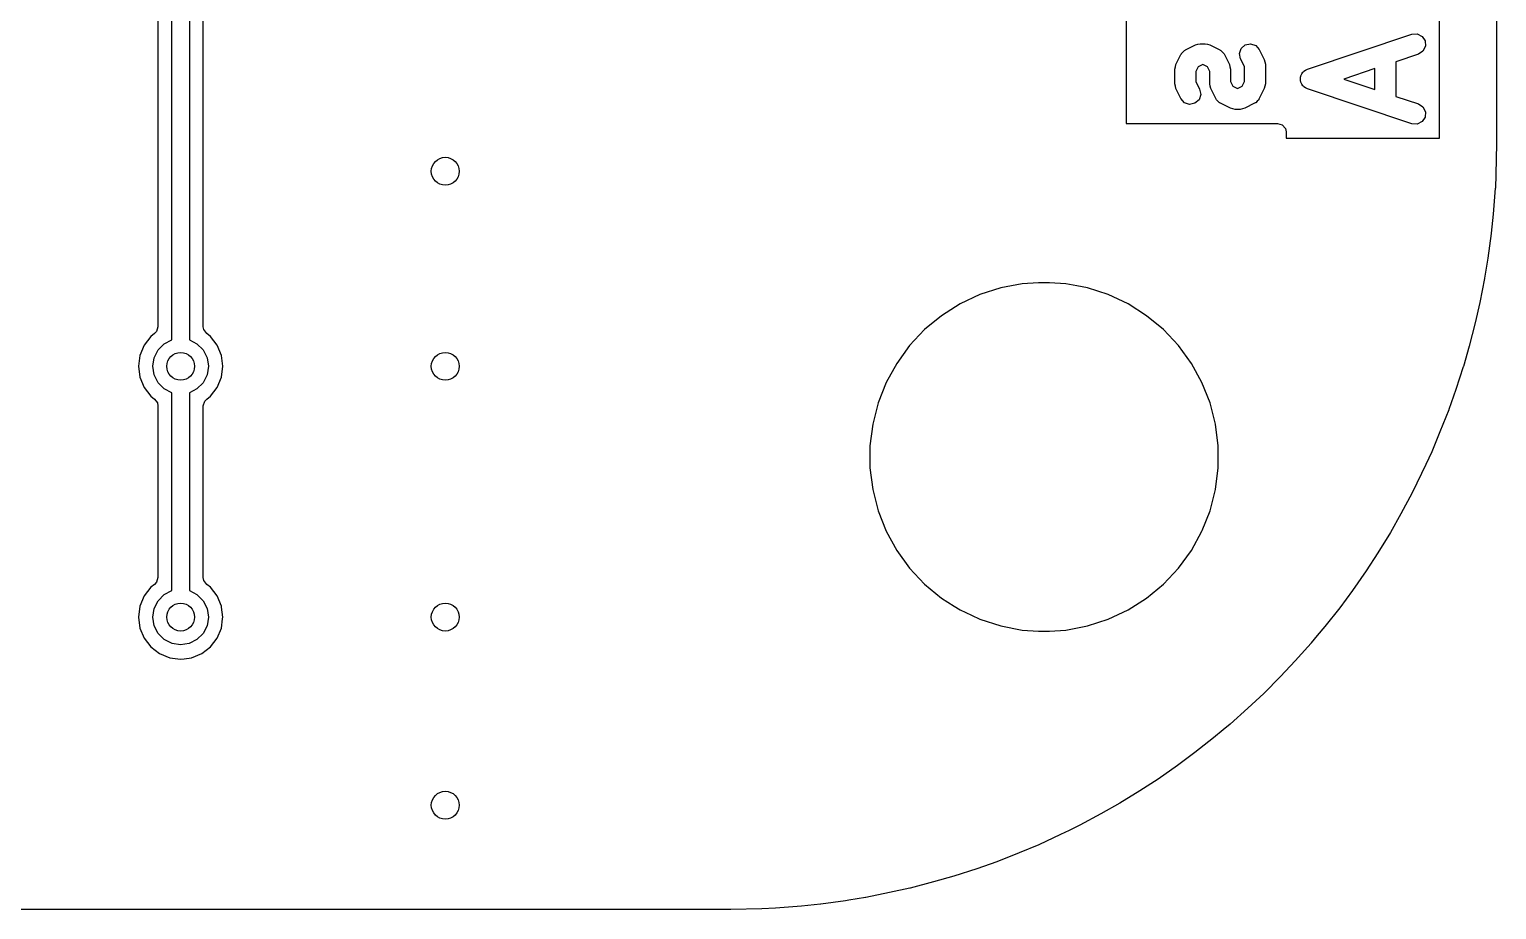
# Model space of a CAD drawing. Extents: x 0.4 to 10.6, y -8.1 to -0.4.
# Drawn here: x 7.064 to 7.894, y -3.445 to -2.947 of the extents above; entities that cross this region are included whole.
import ezdxf

# ---------------------------------------------------------------- set-up
doc = ezdxf.new("R2010")
doc.units = 0
doc.header["$MEASUREMENT"] = 0
doc.layers.add('BLACK', color=7, linetype='CONTINUOUS')

msp = doc.modelspace()

# ---------------------------------------------------------------- linework, layer by layer
at = {"layer": 'BLACK', "linetype": 'CONTINUOUS'}
for p, q in [((7.89368, -1.7126), (7.89368, -3.01181)), ((7.14469, -3.12285), (7.14469, -2.33472)), ((7.15453, -2.33268), (7.15453, -3.12285)), ((7.13679, -2.34001), (7.13679, -3.11542)), ((7.16242, -3.11542), (7.16242, -2.64152)), ((7.68417, -2.73947), (7.68417, -3.00048)), ((7.86137, -3.0088), (7.86137, -2.74228)), ((7.78665, -2.96983), (7.8457, -2.95014)), ((7.8457, -2.95014), (7.84876, -2.94996)), ((7.84876, -2.94996), (7.85149, -2.95133)), ((7.85149, -2.95133), (7.85317, -2.95388)), ((7.71237, -2.96717), (7.71518, -2.96154)), ((7.71518, -2.96154), (7.71542, -2.96127)), ((7.71542, -2.96127), (7.71553, -2.96093)), ((7.71553, -2.96093), (7.71642, -2.96014)), ((7.71642, -2.96014), (7.71721, -2.95925)), ((7.71721, -2.95925), (7.71755, -2.95914)), ((7.71755, -2.95914), (7.71782, -2.9589)), ((7.71782, -2.9589), (7.72345, -2.95609)), ((7.72345, -2.95609), (7.72478, -2.95582)), ((7.72478, -2.95582), (7.72609, -2.95546)), ((7.72609, -2.95546), (7.7289, -2.95546)), ((7.7289, -2.95546), (7.73021, -2.95582)), ((7.73021, -2.95582), (7.73154, -2.95609)), ((7.73154, -2.95609), (7.73716, -2.9589)), ((7.73716, -2.9589), (7.73743, -2.95914)), ((7.73743, -2.95914), (7.73778, -2.95925)), ((7.73778, -2.95925), (7.73856, -2.96014)), ((7.73856, -2.96014), (7.73945, -2.96093)), ((7.73945, -2.96093), (7.73957, -2.96127)), ((7.73957, -2.96127), (7.73981, -2.96154)), ((7.73981, -2.96154), (7.74262, -2.96717)), ((7.74831, -2.96102), (7.74928, -2.95812)), ((7.74893, -2.96401), (7.74831, -2.96102)), ((7.74928, -2.95812), (7.75157, -2.95609)), ((7.75157, -2.95609), (7.75456, -2.95548)), ((7.75456, -2.95548), (7.75746, -2.95644)), ((7.75746, -2.95644), (7.75949, -2.95873)), ((7.75949, -2.95873), (7.7623, -2.96435)), ((7.84944, -2.96135), (7.8366, -2.96563)), ((7.85199, -2.95966), (7.84944, -2.96135)), ((7.85336, -2.95693), (7.85199, -2.95966)), ((7.85317, -2.95388), (7.85336, -2.95693)), ((7.71175, -2.96981), (7.7121, -2.9685)), ((7.71175, -2.97824), (7.71175, -2.96981)), ((7.7121, -2.9685), (7.71237, -2.96717)), ((7.72486, -2.96858), (7.72356, -2.9712)), ((7.72748, -2.96728), (7.72486, -2.96858)), ((7.72751, -2.96728), (7.72748, -2.96728)), ((7.73012, -2.96858), (7.72751, -2.96728)), ((7.73143, -2.9712), (7.73012, -2.96858)), ((7.74262, -2.96717), (7.74289, -2.9685)), ((7.74289, -2.9685), (7.74324, -2.96981)), ((7.74324, -2.96981), (7.74324, -2.97685)), ((7.75112, -2.96839), (7.74893, -2.96401)), ((7.75112, -2.97685), (7.75112, -2.96839)), ((7.7623, -2.96435), (7.76257, -2.96568)), ((7.76257, -2.96568), (7.76293, -2.96699)), ((7.76293, -2.96699), (7.76293, -2.97824)), ((7.78566, -2.97048), (7.78665, -2.96983)), ((7.82479, -2.96956), (7.80719, -2.97543)), ((7.82479, -2.9813), (7.82479, -2.96956)), ((7.8366, -2.96563), (7.8366, -2.98523)), ((7.7121, -2.97955), (7.71175, -2.97824)), ((7.72356, -2.9712), (7.72356, -2.97685)), ((7.72356, -2.97685), (7.72574, -2.98123)), ((7.73143, -2.97824), (7.73143, -2.9712)), ((7.73178, -2.97955), (7.73143, -2.97824)), ((7.74324, -2.97685), (7.74455, -2.97947)), ((7.74981, -2.97947), (7.75112, -2.97685)), ((7.76293, -2.97824), (7.76257, -2.97955)), ((7.78273, -2.97425), (7.78289, -2.97392)), ((7.7828, -2.97543), (7.78273, -2.97425)), ((7.78273, -2.97661), (7.7828, -2.97543)), ((7.78289, -2.97694), (7.78273, -2.97661)), ((7.78289, -2.97392), (7.78291, -2.97356)), ((7.78291, -2.9773), (7.78289, -2.97694)), ((7.78291, -2.97356), (7.78357, -2.97257)), ((7.78357, -2.97829), (7.78291, -2.9773)), ((7.78357, -2.97257), (7.7841, -2.97151)), ((7.7841, -2.97935), (7.78357, -2.97829)), ((7.7841, -2.97151), (7.7844, -2.97131)), ((7.7844, -2.97131), (7.7846, -2.97101)), ((7.7846, -2.97101), (7.78566, -2.97048)), ((7.80719, -2.97543), (7.82479, -2.9813)), ((7.71237, -2.98088), (7.7121, -2.97955)), ((7.71518, -2.98651), (7.71237, -2.98088)), ((7.71721, -2.9888), (7.71518, -2.98651)), ((7.72636, -2.98422), (7.72539, -2.98712)), ((7.72574, -2.98123), (7.72636, -2.98422)), ((7.73205, -2.98088), (7.73178, -2.97955)), ((7.73487, -2.98651), (7.73205, -2.98088)), ((7.73511, -2.98678), (7.73487, -2.98651)), ((7.74455, -2.97947), (7.74717, -2.98077)), ((7.74717, -2.98077), (7.74719, -2.98077)), ((7.74719, -2.98077), (7.74981, -2.97947)), ((7.75949, -2.98651), (7.75925, -2.98678)), ((7.7623, -2.98088), (7.75949, -2.98651)), ((7.76257, -2.97955), (7.7623, -2.98088)), ((7.7844, -2.97955), (7.7841, -2.97935)), ((7.7846, -2.97985), (7.7844, -2.97955)), ((7.78566, -2.98038), (7.7846, -2.97985)), ((7.78665, -2.98103), (7.78566, -2.98038)), ((7.8457, -3.00072), (7.78665, -2.98103)), ((7.8366, -2.98523), (7.84944, -2.98951)), ((7.72011, -2.98976), (7.71721, -2.9888)), ((7.7231, -2.98915), (7.72011, -2.98976)), ((7.72539, -2.98712), (7.7231, -2.98915)), ((7.73522, -2.98712), (7.73511, -2.98678)), ((7.73611, -2.98791), (7.73522, -2.98712)), ((7.73689, -2.9888), (7.73611, -2.98791)), ((7.73724, -2.98891), (7.73689, -2.9888)), ((7.73751, -2.98915), (7.73724, -2.98891)), ((7.74313, -2.99196), (7.73751, -2.98915)), ((7.74446, -2.99223), (7.74313, -2.99196)), ((7.74577, -2.99258), (7.74446, -2.99223)), ((7.74858, -2.99258), (7.74577, -2.99258)), ((7.7499, -2.99223), (7.74858, -2.99258)), ((7.75123, -2.99196), (7.7499, -2.99223)), ((7.75685, -2.98915), (7.75123, -2.99196)), ((7.75712, -2.98891), (7.75685, -2.98915)), ((7.75746, -2.9888), (7.75712, -2.98891)), ((7.75825, -2.98791), (7.75746, -2.9888)), ((7.75914, -2.98712), (7.75825, -2.98791)), ((7.75925, -2.98678), (7.75914, -2.98712)), ((7.84944, -2.98951), (7.85199, -2.9912)), ((7.85199, -2.9912), (7.85336, -2.99393)), ((7.85336, -2.99393), (7.85317, -2.99698)), ((7.68417, -3.00048), (7.76984, -3.00048)), ((7.76984, -3.00048), (7.77248, -3.00125)), ((7.77248, -3.00125), (7.77428, -3.00333)), ((7.84876, -3.0009), (7.8457, -3.00072)), ((7.85149, -2.99953), (7.84876, -3.0009)), ((7.85317, -2.99698), (7.85149, -2.99953)), ((7.77428, -3.00333), (7.77472, -3.00536)), ((7.77472, -3.00536), (7.77472, -3.0088)), ((7.77472, -3.0088), (7.86137, -3.0088)), ((7.89368, -3.01181), (7.89317, -3.02938)), ((7.89317, -3.02938), (7.89294, -3.03707)), ((7.89293, -3.03721), (7.89165, -3.05184)), ((7.89294, -3.03707), (7.89293, -3.03721)), ((7.89165, -3.05184), (7.89067, -3.06264)), ((7.89065, -3.06277), (7.88861, -3.07669)), ((7.89067, -3.06264), (7.89065, -3.06277)), ((7.88861, -3.07669), (7.88689, -3.08803)), ((7.61326, -3.09344), (7.60148, -3.09726)), ((7.62543, -3.09111), (7.61326, -3.09344)), ((7.6347, -3.09053), (7.62543, -3.09111)), ((7.62543, -3.09111), (7.62543, -3.09111)), ((7.64089, -3.09053), (7.6347, -3.09053)), ((7.6347, -3.09053), (7.6347, -3.09053)), ((7.65016, -3.09111), (7.64089, -3.09053)), ((7.64089, -3.09053), (7.64089, -3.09053)), ((7.65624, -3.09228), (7.65016, -3.09111)), ((7.65016, -3.09111), (7.65016, -3.09111)), ((7.66233, -3.09344), (7.65624, -3.09228)), ((7.67411, -3.09726), (7.66233, -3.09344)), ((7.66233, -3.09344), (7.66233, -3.09344)), ((7.66233, -3.09344), (7.66233, -3.09344)), ((7.88686, -3.08816), (7.88408, -3.10167)), ((7.88689, -3.08803), (7.88686, -3.08816)), ((7.59028, -3.10254), (7.57982, -3.10918)), ((7.60148, -3.09726), (7.59028, -3.10254)), ((7.59028, -3.10254), (7.59028, -3.10254)), ((7.60148, -3.09726), (7.60148, -3.09726)), ((7.68532, -3.10254), (7.67411, -3.09726)), ((7.67411, -3.09726), (7.67411, -3.09726)), ((7.69577, -3.10918), (7.68532, -3.10254)), ((7.68532, -3.10254), (7.68532, -3.10254)), ((7.88408, -3.10167), (7.88161, -3.11316)), ((7.57982, -3.10918), (7.57027, -3.11707)), ((7.57982, -3.10918), (7.57982, -3.10918)), ((7.70532, -3.11707), (7.69577, -3.10918)), ((7.69577, -3.10918), (7.69577, -3.10918)), ((7.13488, -3.11929), (7.13274, -3.12093)), ((7.13602, -3.11806), (7.13488, -3.11929)), ((7.13679, -3.11542), (7.13602, -3.11806)), ((7.16271, -3.11707), (7.16242, -3.11542)), ((7.16433, -3.11929), (7.16271, -3.11707)), ((7.16647, -3.12093), (7.16433, -3.11929)), ((7.57027, -3.11707), (7.56179, -3.1261)), ((7.57027, -3.11707), (7.57027, -3.11707)), ((7.71099, -3.12311), (7.70532, -3.11707)), ((7.70532, -3.11707), (7.70532, -3.11707)), ((7.70532, -3.11707), (7.70532, -3.11707)), ((7.88158, -3.11328), (7.87805, -3.12646)), ((7.88161, -3.11316), (7.88158, -3.11328)), ((7.12896, -3.12587), (7.12657, -3.13162)), ((7.13274, -3.12093), (7.12896, -3.12587)), ((7.13687, -3.12854), (7.14035, -3.12505)), ((7.14035, -3.12505), (7.14469, -3.12285)), ((7.15453, -3.12285), (7.15886, -3.12505)), ((7.15886, -3.12505), (7.16235, -3.12854)), ((7.17026, -3.12587), (7.16647, -3.12093)), ((7.16647, -3.12093), (7.16647, -3.12093)), ((7.16647, -3.12093), (7.16647, -3.12093)), ((7.17264, -3.13162), (7.17026, -3.12587)), ((7.56179, -3.1261), (7.55451, -3.13612)), ((7.56179, -3.1261), (7.56179, -3.1261)), ((7.7138, -3.1261), (7.71099, -3.12311)), ((7.72108, -3.13612), (7.7138, -3.1261)), ((7.7138, -3.1261), (7.7138, -3.1261)), ((7.87805, -3.12646), (7.87485, -3.13792)), ((7.12657, -3.13162), (7.12576, -3.1378)), ((7.12657, -3.13162), (7.12657, -3.13162)), ((7.13386, -3.1378), (7.13463, -3.13293)), ((7.13463, -3.13293), (7.13687, -3.12854)), ((7.16235, -3.12854), (7.16458, -3.13293)), ((7.16458, -3.13293), (7.16535, -3.1378)), ((7.17345, -3.1378), (7.17264, -3.13162)), ((7.12576, -3.1378), (7.12576, -3.1378)), ((7.12576, -3.1378), (7.12657, -3.14397)), ((7.12657, -3.14397), (7.12657, -3.14397)), ((7.12657, -3.14397), (7.12896, -3.14972)), ((7.13463, -3.14266), (7.13386, -3.1378)), ((7.13687, -3.14705), (7.13463, -3.14266)), ((7.16458, -3.14266), (7.16235, -3.14705)), ((7.16535, -3.1378), (7.16458, -3.14266)), ((7.17026, -3.14972), (7.17264, -3.14397)), ((7.17264, -3.14397), (7.17345, -3.1378)), ((7.55451, -3.13612), (7.54854, -3.14698)), ((7.55451, -3.13612), (7.55451, -3.13612)), ((7.72705, -3.14698), (7.72108, -3.13612)), ((7.72108, -3.13612), (7.72108, -3.13612)), ((7.72108, -3.13612), (7.72108, -3.13612)), ((7.87482, -3.13803), (7.87055, -3.15091)), ((7.87485, -3.13792), (7.87482, -3.13803)), ((7.12896, -3.14972), (7.13274, -3.15466)), ((7.14035, -3.15054), (7.13687, -3.14705)), ((7.14469, -3.15274), (7.14035, -3.15054)), ((7.15886, -3.15054), (7.15453, -3.15274)), ((7.16235, -3.14705), (7.15886, -3.15054)), ((7.16647, -3.15466), (7.17026, -3.14972)), ((7.54854, -3.14698), (7.54398, -3.15849)), ((7.54854, -3.14698), (7.54854, -3.14698)), ((7.73161, -3.15849), (7.72705, -3.14698)), ((7.72705, -3.14698), (7.72705, -3.14698)), ((7.72705, -3.14698), (7.72705, -3.14698)), ((7.72705, -3.14698), (7.72705, -3.14698)), ((7.87055, -3.15091), (7.86664, -3.16224)), ((7.13274, -3.15466), (7.13488, -3.1563)), ((7.13488, -3.1563), (7.1365, -3.15852)), ((7.1365, -3.15852), (7.13679, -3.16017)), ((7.13679, -3.16017), (7.13679, -3.25715)), ((7.14469, -3.26458), (7.14469, -3.15274)), ((7.15453, -3.15274), (7.15453, -3.26458)), ((7.16242, -3.16017), (7.1632, -3.15753)), ((7.16242, -3.19517), (7.16242, -3.16017)), ((7.1632, -3.15753), (7.16433, -3.1563)), ((7.16433, -3.1563), (7.16647, -3.15466)), ((7.54398, -3.1585), (7.5409, -3.17049)), ((7.54398, -3.15849), (7.54398, -3.1585)), ((7.73161, -3.1585), (7.73161, -3.15849)), ((7.73469, -3.17049), (7.73161, -3.1585)), ((7.8666, -3.16234), (7.86162, -3.17489)), ((7.86664, -3.16224), (7.8666, -3.16234)), ((7.5409, -3.17049), (7.53935, -3.18278)), ((7.5409, -3.17049), (7.5409, -3.17049)), ((7.73624, -3.18278), (7.73469, -3.17049)), ((7.73469, -3.17049), (7.73469, -3.17049)), ((7.86162, -3.17489), (7.85698, -3.18608)), ((7.53935, -3.18278), (7.53935, -3.19517)), ((7.73624, -3.19517), (7.73624, -3.18278)), ((7.73624, -3.18278), (7.73624, -3.18278)), ((7.73624, -3.18278), (7.73624, -3.18278)), ((7.85361, -3.19332), (7.85127, -3.19832)), ((7.85698, -3.18608), (7.85361, -3.19332)), ((7.16242, -3.25715), (7.16242, -3.19517)), ((7.53935, -3.19517), (7.5409, -3.20746)), ((7.73469, -3.20746), (7.73624, -3.19517)), ((7.85127, -3.19833), (7.84595, -3.20925)), ((7.85127, -3.19832), (7.85127, -3.19833)), ((7.5409, -3.20746), (7.5409, -3.20746)), ((7.5409, -3.20746), (7.54398, -3.21946)), ((7.73161, -3.21946), (7.73469, -3.20746)), ((7.73469, -3.20746), (7.73469, -3.20746)), ((7.84595, -3.20925), (7.83955, -3.22112)), ((7.54398, -3.21946), (7.54398, -3.21946)), ((7.54398, -3.21946), (7.54854, -3.23097)), ((7.72717, -3.23066), (7.73161, -3.21946)), ((7.73161, -3.21946), (7.73161, -3.21946)), ((7.83955, -3.22112), (7.83357, -3.23173)), ((7.54854, -3.23097), (7.54854, -3.23097)), ((7.54854, -3.23097), (7.54854, -3.23097)), ((7.54854, -3.23097), (7.54854, -3.23098)), ((7.54854, -3.23098), (7.55451, -3.24183)), ((7.72108, -3.24183), (7.72705, -3.23098)), ((7.72705, -3.23098), (7.72717, -3.23066)), ((7.83357, -3.23173), (7.8265, -3.24319)), ((7.55451, -3.24183), (7.55451, -3.24183)), ((7.55451, -3.24183), (7.55451, -3.24183)), ((7.55451, -3.24183), (7.56179, -3.25185)), ((7.7138, -3.25185), (7.72108, -3.24183)), ((7.8265, -3.24319), (7.81988, -3.25343)), ((7.56179, -3.25185), (7.56179, -3.25185)), ((7.56179, -3.25185), (7.57027, -3.26088)), ((7.70532, -3.26088), (7.7138, -3.25185)), ((7.13602, -3.25979), (7.13488, -3.26103)), ((7.13679, -3.25715), (7.13602, -3.25979)), ((7.16271, -3.2588), (7.16242, -3.25715)), ((7.16433, -3.26103), (7.16271, -3.2588)), ((7.81988, -3.25343), (7.81217, -3.26445)), ((7.12896, -3.2676), (7.12657, -3.27336)), ((7.13274, -3.26267), (7.12896, -3.2676)), ((7.13488, -3.26103), (7.13274, -3.26267)), ((7.13687, -3.27027), (7.14035, -3.26679)), ((7.14035, -3.26679), (7.14469, -3.26458)), ((7.15453, -3.26458), (7.15886, -3.26679)), ((7.15886, -3.26679), (7.16235, -3.27027)), ((7.16647, -3.26267), (7.16433, -3.26103)), ((7.17026, -3.2676), (7.16647, -3.26267)), ((7.16647, -3.26267), (7.16647, -3.26267)), ((7.16647, -3.26267), (7.16647, -3.26267)), ((7.17264, -3.27336), (7.17026, -3.2676)), ((7.57027, -3.26088), (7.57027, -3.26088)), ((7.57027, -3.26088), (7.57982, -3.26878)), ((7.69577, -3.26878), (7.70532, -3.26088)), ((7.81217, -3.26445), (7.80493, -3.27428)), ((7.12657, -3.27336), (7.12576, -3.27953)), ((7.12657, -3.27336), (7.12657, -3.27336)), ((7.13386, -3.27953), (7.13463, -3.27466)), ((7.13463, -3.27466), (7.13687, -3.27027)), ((7.16235, -3.27027), (7.16458, -3.27466)), ((7.16458, -3.27466), (7.16535, -3.27953)), ((7.17273, -3.27401), (7.17264, -3.27336)), ((7.17345, -3.27953), (7.17273, -3.27401)), ((7.57982, -3.26878), (7.57982, -3.26878)), ((7.57982, -3.26878), (7.58703, -3.27336)), ((7.58703, -3.27336), (7.59028, -3.27541)), ((7.59028, -3.27541), (7.59681, -3.27849)), ((7.67411, -3.28069), (7.68532, -3.27541)), ((7.68532, -3.27541), (7.69577, -3.26878)), ((7.80493, -3.27428), (7.7966, -3.28482)), ((7.12576, -3.27953), (7.12576, -3.27953)), ((7.12576, -3.27953), (7.12657, -3.2857)), ((7.13463, -3.28439), (7.13386, -3.27953)), ((7.13687, -3.28878), (7.13463, -3.28439)), ((7.16458, -3.28439), (7.16235, -3.28878)), ((7.16535, -3.27953), (7.16458, -3.28439)), ((7.17264, -3.2857), (7.17332, -3.28054)), ((7.17332, -3.28054), (7.17345, -3.27953)), ((7.17345, -3.27953), (7.17345, -3.27953)), ((7.59681, -3.27849), (7.60148, -3.28069)), ((7.60148, -3.28069), (7.60148, -3.28069)), ((7.60148, -3.28069), (7.60148, -3.28069)), ((7.60148, -3.28069), (7.61326, -3.28452)), ((7.61326, -3.28452), (7.62543, -3.28684)), ((7.65016, -3.28684), (7.66233, -3.28452)), ((7.66233, -3.28452), (7.67411, -3.28069)), ((7.7966, -3.28482), (7.79229, -3.28999)), ((7.12657, -3.2857), (7.12657, -3.2857)), ((7.12657, -3.2857), (7.12896, -3.29145)), ((7.12896, -3.29145), (7.13274, -3.29639)), ((7.14035, -3.29227), (7.13687, -3.28878)), ((7.14474, -3.2945), (7.14035, -3.29227)), ((7.15886, -3.29227), (7.15447, -3.2945)), ((7.16235, -3.28878), (7.15886, -3.29227)), ((7.16647, -3.29639), (7.17026, -3.29145)), ((7.17026, -3.29145), (7.17264, -3.2857)), ((7.62543, -3.28684), (7.62543, -3.28684)), ((7.62543, -3.28684), (7.62543, -3.28684)), ((7.62543, -3.28684), (7.6347, -3.28742)), ((7.6347, -3.28742), (7.6347, -3.28742)), ((7.6347, -3.28742), (7.64089, -3.28742)), ((7.64089, -3.28742), (7.65016, -3.28684)), ((7.65016, -3.28684), (7.65016, -3.28684)), ((7.65016, -3.28684), (7.65016, -3.28684)), ((7.79229, -3.28999), (7.78881, -3.29416)), ((7.13274, -3.29639), (7.13768, -3.30018)), ((7.13768, -3.30018), (7.14343, -3.30256)), ((7.14961, -3.29528), (7.14474, -3.2945)), ((7.15447, -3.2945), (7.14961, -3.29528)), ((7.15578, -3.30256), (7.16153, -3.30018)), ((7.16153, -3.30018), (7.16647, -3.29639)), ((7.78683, -3.29639), (7.77984, -3.30424)), ((7.78877, -3.29421), (7.78683, -3.29639)), ((7.78881, -3.29416), (7.78877, -3.29421)), ((7.14343, -3.30256), (7.14652, -3.30297)), ((7.14652, -3.30297), (7.14961, -3.30337)), ((7.14961, -3.30337), (7.15166, -3.3031)), ((7.14961, -3.30337), (7.14961, -3.30337)), ((7.14961, -3.30337), (7.14961, -3.30337)), ((7.15166, -3.3031), (7.15578, -3.30256)), ((7.77984, -3.30424), (7.77146, -3.31315)), ((7.77146, -3.31315), (7.76197, -3.32264)), ((7.76197, -3.32264), (7.75306, -3.33102)), ((7.75306, -3.33102), (7.74303, -3.33995)), ((7.73899, -3.34332), (7.73364, -3.34778)), ((7.74303, -3.33995), (7.73899, -3.34332)), ((7.73364, -3.34778), (7.7231, -3.35611)), ((7.7231, -3.35611), (7.71326, -3.36335)), ((7.71326, -3.36335), (7.70225, -3.37106)), ((7.70225, -3.37106), (7.692, -3.37769)), ((7.68055, -3.38475), (7.66994, -3.39074)), ((7.692, -3.37769), (7.68055, -3.38475)), ((7.66994, -3.39074), (7.65807, -3.39714)), ((7.65197, -3.40011), (7.64715, -3.40245)), ((7.65807, -3.39714), (7.65197, -3.40011)), ((7.6349, -3.40817), (7.62371, -3.4128)), ((7.64715, -3.40245), (7.6349, -3.40817)), ((7.61106, -3.41782), (7.59973, -3.42173)), ((7.61116, -3.41778), (7.61106, -3.41782)), ((7.62371, -3.4128), (7.61116, -3.41778)), ((7.58674, -3.42603), (7.57528, -3.42923)), ((7.58685, -3.426), (7.58674, -3.42603)), ((7.59973, -3.42173), (7.58685, -3.426)), ((7.56197, -3.43279), (7.55049, -3.43526)), ((7.56209, -3.43276), (7.56197, -3.43279)), ((7.57528, -3.42923), (7.56209, -3.43276)), ((7.50066, -3.44283), (7.48603, -3.44411)), ((7.51146, -3.44185), (7.50066, -3.44283)), ((7.51159, -3.44183), (7.51146, -3.44185)), ((7.5255, -3.4398), (7.51159, -3.44183)), ((7.52749, -3.43949), (7.5255, -3.4398)), ((7.53685, -3.43807), (7.52749, -3.43949)), ((7.53698, -3.43805), (7.53685, -3.43807)), ((7.55049, -3.43526), (7.53698, -3.43805)), ((7.46063, -3.44486), (5.81199, -3.44486)), ((7.4782, -3.44435), (7.46063, -3.44486)), ((7.48589, -3.44412), (7.4782, -3.44435)), ((7.48603, -3.44411), (7.48589, -3.44412))]:
    msp.add_line(p, q, dxfattribs=at)
at = {"layer": 'BLACK'}
for centre in [(7.29921, -3.02756), (7.14961, -3.1378), (7.29921, -3.1378), (7.14961, -3.27953), (7.29921, -3.27953), (7.29921, -3.38583)]:
    msp.add_circle(centre, 0.00787, dxfattribs=at)

doc.saveas('drawing.dxf')
